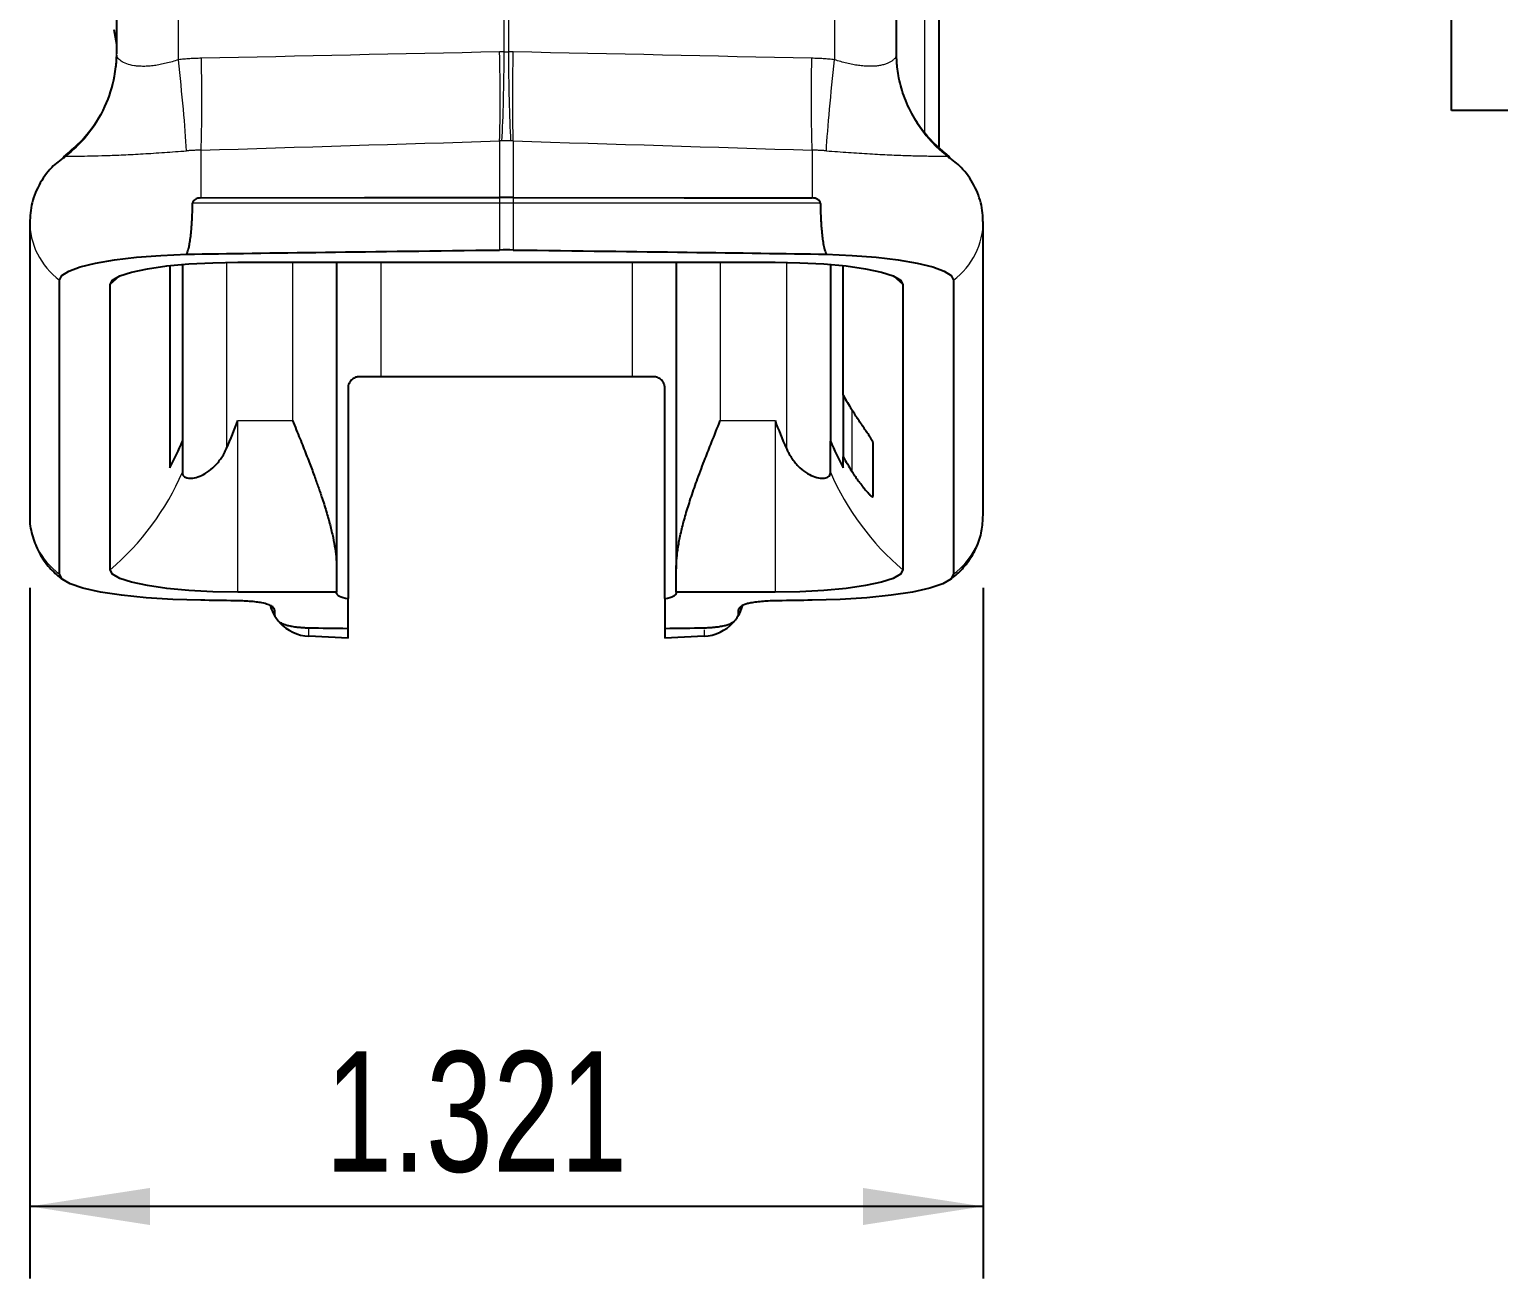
# Model space of a CAD drawing. Header units: inches. Extents: x 0.2 to 16.8, y 0.2 to 10.8.
# Drawn here: x 10.103 to 11.12, y 5.584 to 6.449 of the extents above; entities that cross this region are included whole.
import ezdxf

# ---------------------------------------------------------------- set-up
doc = ezdxf.new("R2010")
doc.units = ezdxf.units.IN
doc.header["$MEASUREMENT"] = 0
doc.linetypes.add('PHANTOM', pattern=[0.5, 0.25, -0.05, 0.05, -0.05, 0.05, -0.05])
doc.layers.add('FORMAT', color=7, linetype='Continuous')
doc.styles.add('SLDTEXTSTYLE0', font='TXT', dxfattribs={"width": 0.75})
doc.dimstyles.new('SLDDIMSTYLE17', dxfattribs={"dimtxt": 0.083333, "dimasz": 0.083333, "dimexe": 0, "dimexo": 0.0625, "dimgap": 0.020833, "dimtad": 2, "dimdec": 3, "dimlfac": 2, "dimrnd": 1e-09, "dimzin": 12, "dimdsep": 46, "dimtxsty": 'SLDTEXTSTYLE0', "dimsah": 1, "dimcen": 0.09, "dimadec": 0, "dimazin": 3, "dimtfac": 1, "dimtdec": 3, "dimtofl": 0, "dimtmove": 0, "dimatfit": 3, "dimfxl": 1, "dimfrac": 2, "dimtolj": 1, "dimtzin": 12, "dimarcsym": 0})

# ---------------------------------------------------------------- blocks, each defined once
blk = doc.blocks.new('_D_20')
at = {"layer": 'FORMAT'}
for p, q in [((10.1028, 6.0625), (10.1028, 5.5838)), ((10.7632, 6.0625), (10.7632, 5.5838)), ((10.7632, 5.6338), (10.1028, 5.6338))]:
    blk.add_line(p, q, dxfattribs=at)
for points in [[(10.1028, 5.6338), (10.1861, 5.6209), (10.1861, 5.6466)], [(10.7632, 5.6338), (10.6799, 5.6466), (10.6799, 5.6209)]]:
    blk.add_solid(points, dxfattribs=at)
at = {"layer": 'FORMAT', "insert": (10.3075, 5.7412), "char_height": 0.08333, "attachment_point": 1, "style": 'SLDTEXTSTYLE0'}
blk.add_mtext('1.321', dxfattribs=at)
blk = doc.blocks.new('SW_SYMBOL_GTOL_POSI')
at = {"layer": 'FORMAT', "color": 0}
for p, q in [((29.53, -9.84), (29.53, 49.21)), ((0, 19.69), (59.06, 19.69))]:
    blk.add_line(p, q, dxfattribs=at)
blk.add_circle((29.53, 19.69), 19.69, dxfattribs=at)
blk = doc.blocks.new('SW_SYMBOL_CL_M')
at = {"layer": 'FORMAT', "color": 0}
blk.add_circle((31.5, 19.69), 31.5, dxfattribs=at)
at = {"layer": 'FORMAT', "color": 0, "insert": (31.5, 19.69), "char_height": 30.82, "attachment_point": 5, "style": 'SLDTEXTSTYLE0'}
blk.add_mtext('M', dxfattribs=at)
blk = doc.blocks.new('SW_GTOL_10')
at = {"layer": 'FORMAT', "color": 0}
for p, q in [((-0.0182, -0.0365), (-0.0182, 0.1094)), ((-0.0182, 0.1094), (0.1276, 0.1094)), ((0.1276, 0.1094), (0.1276, -0.0365)), ((0.1276, -0.0365), (0.1276, 0.1094)), ((0.1276, 0.1094), (0.6923, 0.1094)), ((0.6923, 0.1094), (0.6923, -0.0365)), ((0.6923, -0.0365), (0.6923, 0.1094)), ((0.6923, 0.1094), (0.9114, 0.1094)), ((0.9114, 0.1094), (0.9114, -0.0365)), ((0.1276, -0.0365), (-0.0182, -0.0365)), ((-0.0182, -0.1823), (-0.0182, -0.0365)), ((-0.0182, -0.0365), (0.1276, -0.0365)), ((0.6923, -0.0365), (0.1276, -0.0365)), ((0.1276, -0.0365), (0.1276, -0.1823)), ((0.1276, -0.1823), (0.1276, -0.0365)), ((0.1276, -0.0365), (0.5235, -0.0365)), ((0.5235, -0.0365), (0.5235, -0.1823)), ((0.5235, -0.1823), (0.5235, -0.0365)), ((0.5235, -0.0365), (0.6546, -0.0365)), ((0.6546, -0.0365), (0.6546, -0.1823)), ((0.9114, -0.0365), (0.6923, -0.0365)), ((0.1276, -0.1823), (-0.0182, -0.1823)), ((0.5235, -0.1823), (0.1276, -0.1823)), ((0.6546, -0.1823), (0.5235, -0.1823))]:
    blk.add_line(p, q, dxfattribs=at)
at = {"layer": 'FORMAT', "color": 0, "xscale": 0.0020277832, "yscale": 0.0020277832, "zscale": 0.0020277832}
for name, p in [('SW_SYMBOL_GTOL_POSI', (0, 0.0087)), ('SW_SYMBOL_CL_M', (0.4939, -0.0072)), ('SW_SYMBOL_GTOL_POSI', (0, -0.1372))]:
    blk.add_blockref(name, p, dxfattribs=at)
at = {"layer": 'FORMAT', "color": 0, "attachment_point": 1, "style": 'SLDTEXTSTYLE0'}
for s, insert, char_height in [('0.005', (0.2515, 0.0751), 0.07292), ('A-B', (0.7219, 0.0725), 0.07292), ('%%c', (0.1572, 0.0647), 0.0625), ('%%c', (0.1572, -0.0837), 0.0625), ('0.010', (0.2515, -0.0733), 0.07292), ('A', (0.553, -0.0733), 0.0729)]:
    blk.add_mtext(s, dxfattribs=dict(at, insert=insert, char_height=char_height))

msp = doc.modelspace()

# ---------------------------------------------------------------- linework, layer by layer
at = {"color": 8, "linetype": 'PHANTOM', "lineweight": 18}
for p, q in [((10.722862, 6.377316), (10.722862, 7.332699)), ((10.205728, 6.428355), (10.205728, 7.060161)), ((10.660271, 7.060161), (10.660271, 6.428355)), ((10.431454, 6.433815), (10.431454, 6.835258)), ((10.434545, 6.433815), (10.434545, 6.835258)), ((10.42826, 6.372055), (10.42826, 6.332967)), ((10.437739, 6.372055), (10.437739, 6.332967)), ((10.126553, 6.360259), (10.127436, 6.361418)), ((10.221241, 6.365681), (10.221241, 6.365677)), ((10.221241, 6.365677), (10.221241, 6.332607)), ((10.644758, 6.365677), (10.644758, 6.365681)), ((10.644758, 6.365677), (10.644758, 6.332607)), ((10.738563, 6.361418), (10.739446, 6.360259)), ((10.428267, 6.332967), (10.428267, 6.329032)), ((10.437732, 6.332967), (10.437732, 6.329032)), ((10.428267, 6.329032), (10.215603, 6.329032)), ((10.428267, 6.329032), (10.428267, 6.296517)), ((10.437732, 6.329032), (10.428267, 6.329032)), ((10.437732, 6.329032), (10.437732, 6.296517)), ((10.650396, 6.329032), (10.437732, 6.329032)), ((10.239102, 6.287972), (10.239102, 6.15899)), ((10.28487, 6.288033), (10.28487, 6.178301)), ((10.345893, 6.288033), (10.345893, 6.208683)), ((10.520106, 6.288033), (10.520106, 6.208683)), ((10.581129, 6.288033), (10.581129, 6.178301)), ((10.626897, 6.287972), (10.626897, 6.15899)), ((10.158393, 6.272651), (10.164881, 6.278429)), ((10.707606, 6.272651), (10.701118, 6.278429)), ((10.246976, 6.059467), (10.246976, 6.178301)), ((10.246976, 6.178301), (10.28487, 6.178301)), ((10.581129, 6.178301), (10.619023, 6.178301)), ((10.619023, 6.178301), (10.619023, 6.059467)), ((10.672173, 6.185988), (10.672173, 6.143295)), ((10.270406, 6.049592), (10.272493, 6.046534)), ((10.593506, 6.046534), (10.595508, 6.049543)), ((10.29612, 6.028885), (10.29612, 6.034361)), ((10.56988, 6.033237), (10.56988, 6.028885))]:
    msp.add_line(p, q, dxfattribs=at)
at = {"color": 7, "linetype": 'Continuous', "lineweight": 25}
for p, q in [((10.162822, 7.063157), (10.162822, 6.432375)), ((10.703177, 6.432375), (10.703177, 7.063157)), ((10.732704, 6.3679), (10.732704, 6.869132)), ((10.161047, 6.449347), (10.162822, 6.439261)), ((10.42826, 6.332967), (10.428267, 6.332967)), ((10.437732, 6.332967), (10.437739, 6.332967)), ((10.102783, 6.316289), (10.102783, 6.112502)), ((10.763216, 6.112499), (10.763216, 6.316287)), ((10.199732, 6.285663), (10.199732, 6.145672)), ((10.20859, 6.286514), (10.20859, 6.164038)), ((10.246976, 6.288033), (10.619023, 6.288033)), ((10.315381, 6.288033), (10.315381, 6.075632)), ((10.550618, 6.288033), (10.550618, 6.075632)), ((10.657409, 6.286514), (10.657409, 6.164038)), ((10.666267, 6.196001), (10.666267, 6.285663)), ((10.123402, 6.071904), (10.123402, 6.275691)), ((10.158393, 6.07485), (10.158393, 6.272651)), ((10.707606, 6.272651), (10.707606, 6.07485)), ((10.742597, 6.275691), (10.742597, 6.071904)), ((10.345893, 6.208683), (10.331129, 6.208683)), ((10.520106, 6.208683), (10.345893, 6.208683)), ((10.53487, 6.208683), (10.520106, 6.208683)), ((10.323255, 6.200809), (10.323255, 6.054992)), ((10.542744, 6.054992), (10.542744, 6.200809)), ((10.666267, 6.196001), (10.666267, 6.153308)), ((10.20859, 6.164038), (10.20859, 6.142603)), ((10.657409, 6.142603), (10.657409, 6.164038)), ((10.686937, 6.125606), (10.686937, 6.163093)), ((10.666267, 6.145672), (10.666267, 6.153308)), ((10.315381, 6.075632), (10.315381, 6.059467)), ((10.550618, 6.059467), (10.550618, 6.075632)), ((10.315381, 6.059467), (10.246976, 6.059467)), ((10.315381, 6.0586), (10.315381, 6.059467)), ((10.550618, 6.059467), (10.550618, 6.0586)), ((10.619023, 6.059467), (10.550618, 6.059467)), ((10.272493, 6.043172), (10.272493, 6.046535)), ((10.323255, 6.034081), (10.323255, 6.054992)), ((10.542744, 6.054992), (10.542744, 6.034081)), ((10.593506, 6.046535), (10.593506, 6.043172)), ((10.323255, 6.027463), (10.29612, 6.028885)), ((10.323255, 6.027463), (10.323255, 6.034081)), ((10.542744, 6.034081), (10.542744, 6.027463)), ((10.56988, 6.028885), (10.542744, 6.027463))]:
    msp.add_line(p, q, dxfattribs=at)
at = {"color": 7, "linetype": 'Continuous', "lineweight": 25, "flags": 128}
for points in [[(10.221241, 6.332607), (10.334732, 6.332809), (10.42826, 6.332967)], [(10.437739, 6.332967), (10.556109, 6.332765), (10.644758, 6.332607)], [(10.123402, 6.275691), (10.125028, 6.278879), (10.129858, 6.281967), (10.13774, 6.28486), (10.148429, 6.287467), (10.161591, 6.289706), (10.176816, 6.291509), (10.19363, 6.292819), (10.211508, 6.293595)], [(10.654491, 6.293595), (10.672369, 6.292819), (10.689183, 6.291509), (10.704408, 6.289706), (10.71757, 6.287467), (10.728259, 6.28486), (10.736141, 6.281967), (10.740971, 6.278879), (10.742597, 6.275691)], [(10.158393, 6.272651), (10.160095, 6.275652), (10.165136, 6.278537), (10.173322, 6.281197), (10.184338, 6.283528), (10.197762, 6.285441), (10.213077, 6.286862), (10.229694, 6.287737), (10.246976, 6.288033)], [(10.619023, 6.288033), (10.636305, 6.287737), (10.652922, 6.286862), (10.668237, 6.285441), (10.681661, 6.283528), (10.692677, 6.281197), (10.700863, 6.278537), (10.705904, 6.275652), (10.707606, 6.272651)], [(10.221241, 6.053814), (10.201835, 6.054347), (10.183348, 6.055503), (10.166435, 6.057239), (10.151696, 6.059495), (10.139653, 6.062191), (10.130733, 6.065231), (10.125251, 6.068507), (10.123402, 6.071904)], [(10.246976, 6.059467), (10.229694, 6.059763), (10.213077, 6.060638), (10.197762, 6.06206), (10.184338, 6.063973), (10.173322, 6.066304), (10.165136, 6.068963), (10.160095, 6.071849), (10.158393, 6.07485)], [(10.707606, 6.07485), (10.705904, 6.071849), (10.700863, 6.068963), (10.692677, 6.066304), (10.681661, 6.063973), (10.668237, 6.06206), (10.652922, 6.060638), (10.636305, 6.059763), (10.619023, 6.059467)], [(10.742597, 6.071904), (10.740748, 6.068507), (10.735266, 6.065231), (10.726346, 6.062191), (10.714303, 6.059495), (10.699564, 6.057239), (10.682651, 6.055503), (10.664164, 6.054347), (10.644758, 6.053814)]]:
    msp.add_lwpolyline(points, dxfattribs=at)
at = {"color": 8, "linetype": 'PHANTOM', "lineweight": 18}
for centre, radius, start, end in [((10.433, 6.513451), 0.07965, 268.888295, 271.111705), ((10.223935, 6.266259), 0.163115, 90.861487, 96.408448), ((10.642064, 6.266259), 0.163115, 83.591552, 89.138513), ((10.433, -0.843738), 7.215813, 89.9751191, 90.0248809), ((10.223006, 6.214947), 0.150741, 90.67105, 94.407004), ((10.642993, 6.214947), 0.150741, 85.592996, 89.32895), ((10.038498, 6.216148), 0.185311, 310.315408, 336.617273), ((10.827501, 6.216148), 0.185311, 203.382727, 229.684592), ((10.296988, 6.058431), 0.02886, 197.851124, 211.920158), ((10.569001, 6.058435), 0.02887, 328.082319, 342.134728)]:
    msp.add_arc(centre, radius, start, end, dxfattribs=at)
at = {"color": 7, "linetype": 'Continuous', "lineweight": 25}
for centre, radius, start, end in [((10.433, -2.88809), 9.221058, 89.9705937, 90.0294063), ((10.433, 5.90663), 0.389916, 89.304558, 90.695442), ((10.834116, 6.288246), 0.191527, 208.791881, 212.270049), ((10.834116, 6.245553), 0.191527, 208.791881, 212.270049), ((10.297665, 6.058372), 0.029528, 197.264703, 212.058537), ((10.568334, 6.058372), 0.029528, 327.941463, 342.759617), ((10.27338, 6.043189), 0.000887, 181.139897, 213.539433), ((10.297665, 6.058372), 0.029528, 212.058537, 219.704334), ((10.297665, 6.058372), 0.029528, 222.488528, 267), ((10.568334, 6.058372), 0.029528, 273, 317.51111), ((10.568334, 6.058372), 0.029528, 320.295666, 327.941463), ((10.592619, 6.043189), 0.000887, 326.460567, 358.860103)]:
    msp.add_arc(centre, radius, start, end, dxfattribs=at)
at = {"color": 8, "linetype": 'PHANTOM', "lineweight": 18}
for centre, major_axis, ratio, start_param, end_param in [((10.430232, 6.340697), (0.107352, 0.002192), 0.8671807, 1.54170767, 1.57145444), ((10.435767, 6.340697), (0.107352, -0.002192), 0.86718043, 1.57013821, 1.59988498), ((10.429326, 6.329719), (0.053983, 0.001161), 0.78431382, 1.54392868, 1.57366847), ((10.436673, 6.329719), (0.053983, -0.001161), 0.78431424, 1.56792422, 1.597664), ((10.154233, 6.316296), (0.05145, -0.000005), 0.98581184, 3.13088767, 4.06991899), ((10.711766, 6.316296), (0.05145, 0.000005), 0.98581184, 5.35485897, 6.29389029), ((10.154233, 6.112509), (0.05145, -0.000005), 0.98581213, 3.14119818, 4.06992145), ((10.711766, 6.112509), (0.05145, 0.000005), 0.98581213, 5.35485651, 6.28353076)]:
    msp.add_ellipse(centre, major_axis=major_axis, ratio=ratio, start_param=start_param, end_param=end_param, dxfattribs=at)
at = {"color": 7, "linetype": 'Continuous', "lineweight": 25}
for centre, major_axis, ratio, start_param, end_param in [((10.221156, 6.329038), (0.005553, 0.000085), 0.64261646, 1.54565045, 3.11933248), ((10.644838, 6.329035), (0.005558, -0.00008), 0.64263369, 0.02188205, 1.59452106), ((10.035572, 6.238697), (0, -0.190892), 0.98480775, 1.06178271, 1.16896432), ((10.830427, 6.238697), (0, -0.190892), 0.98480775, 5.11422099, 5.2214026), ((10.345893, 6.0586), (0.030512, 0), 0.17632698, 3.14159265, 3.87643646), ((10.520106, 6.0586), (0.030512, 0), 0.17632698, 5.5483415, 6.28318531)]:
    msp.add_ellipse(centre, major_axis=major_axis, ratio=ratio, start_param=start_param, end_param=end_param, dxfattribs=at)
for points, knots in [([(10.162812, 6.431838), (10.162807, 6.43152), (10.162796, 6.43087), (10.162725, 6.428936), (10.162562, 6.426379), (10.162185, 6.42238), (10.160608, 6.411762), (10.155192, 6.394875), (10.143104, 6.375275), (10.1314, 6.365452), (10.125992, 6.360914)], [0, 0, 0, 0, 0.03992431, 0.08175392, 0.11959248, 0.15631416, 0.23284912, 0.48133726, 0.76035841, 1, 1, 1, 1]), ([(10.740007, 6.360914), (10.73389, 6.366122), (10.723963, 6.374573), (10.713934, 6.389954), (10.708012, 6.402983), (10.70491, 6.414299), (10.703765, 6.422367), (10.703431, 6.426116), (10.703282, 6.428592), (10.703209, 6.43062), (10.703182, 6.432146), (10.703183, 6.43239), (10.703183, 6.432492)], [0, 0, 0, 0, 0.25841407, 0.41931816, 0.60011288, 0.76178758, 0.82704839, 0.85771304, 0.88971832, 0.92591441, 0.9690562, 1, 1, 1, 1]), ([(10.126751, 6.360923), (10.123745, 6.358656), (10.116508, 6.353197), (10.108651, 6.341548), (10.103205, 6.327644), (10.102973, 6.318153), (10.102858, 6.31346)], [0, 0, 0, 0, 0.1918405, 0.46192764, 0.73401493, 1, 1, 1, 1]), ([(10.763141, 6.31346), (10.763026, 6.318153), (10.762794, 6.327644), (10.757348, 6.341548), (10.749491, 6.353197), (10.742254, 6.358656), (10.739248, 6.360923)], [0, 0, 0, 0, 0.26598507, 0.53807236, 0.8081595, 1, 1, 1, 1]), ([(10.211508, 6.293595), (10.211707, 6.294114), (10.212117, 6.295184), (10.212642, 6.296951), (10.213127, 6.298907), (10.213665, 6.30157), (10.214204, 6.305137), (10.214667, 6.309459), (10.215019, 6.314011), (10.21528, 6.318679), (10.215483, 6.323738), (10.215562, 6.327241), (10.215603, 6.329032)], [0, 0, 0, 0, 0.05688207, 0.11735807, 0.18144235, 0.24910609, 0.36760286, 0.49901097, 0.61256068, 0.73476181, 0.86439172, 1, 1, 1, 1]), ([(10.650396, 6.329032), (10.650418, 6.328001), (10.650461, 6.32596), (10.650554, 6.32295), (10.650666, 6.32004), (10.650799, 6.317249), (10.650954, 6.314594), (10.651128, 6.312086), (10.651396, 6.308866), (10.651793, 6.305134), (10.652448, 6.300855), (10.65327, 6.296994), (10.6541, 6.294684), (10.654491, 6.293595)], [0, 0, 0, 0, 0.07811911, 0.15451759, 0.22890287, 0.30100138, 0.37056281, 0.43736249, 0.50120289, 0.63252907, 0.75105585, 0.88272287, 1, 1, 1, 1]), ([(10.211508, 6.293595), (10.239922, 6.294037), (10.271835, 6.294496), (10.343664, 6.295465), (10.383575, 6.295974), (10.428267, 6.296517)], [0, 0, 0, 0, 0.5, 0.5, 1, 1, 1, 1]), ([(10.437732, 6.296517), (10.482424, 6.295974), (10.522335, 6.295465), (10.594164, 6.294496), (10.626077, 6.294037), (10.654491, 6.293595)], [0, 0, 0, 0, 0.5, 0.5, 1, 1, 1, 1]), ([(10.331129, 6.208683), (10.330828, 6.208673), (10.330188, 6.208651), (10.329205, 6.208466), (10.328063, 6.208101), (10.326863, 6.207481), (10.32566, 6.206543), (10.324674, 6.205405), (10.323894, 6.204032), (10.323361, 6.202512), (10.32329, 6.201358), (10.323255, 6.200809)], [0, 0, 0, 0, 0.07412253, 0.15777259, 0.2510024, 0.37926972, 0.50492578, 0.64197145, 0.75365834, 0.88261571, 1, 1, 1, 1]), ([(10.542744, 6.200809), (10.542736, 6.201079), (10.542719, 6.201629), (10.542584, 6.202452), (10.542364, 6.203277), (10.541979, 6.204258), (10.541324, 6.205405), (10.54034, 6.206543), (10.539136, 6.207482), (10.537787, 6.208173), (10.53635, 6.208605), (10.535334, 6.208659), (10.53487, 6.208683)], [0, 0, 0, 0, 0.05770221, 0.1176445, 0.18050376, 0.24686766, 0.35845335, 0.49548048, 0.62107603, 0.74928158, 0.88535295, 1, 1, 1, 1]), ([(10.28487, 6.178301), (10.285728, 6.176174), (10.287402, 6.172024), (10.289845, 6.16596), (10.292141, 6.160214), (10.294283, 6.154785), (10.296266, 6.149675), (10.29809, 6.144881), (10.299755, 6.140406), (10.301265, 6.136248), (10.302626, 6.132408), (10.303843, 6.128886), (10.305748, 6.123249), (10.308185, 6.115637), (10.310839, 6.106218), (10.312892, 6.097523), (10.314323, 6.089557), (10.31521, 6.082302), (10.315326, 6.077792), (10.315381, 6.075632)], [0, 0, 0, 0, 0.06065524, 0.11832927, 0.17302224, 0.22473434, 0.27346576, 0.31921678, 0.36198772, 0.40177899, 0.43859109, 0.47242466, 0.50328056, 0.60143877, 0.6933859, 0.77916102, 0.85881226, 0.9323998, 1, 1, 1, 1]), ([(10.550618, 6.075632), (10.550634, 6.076784), (10.550666, 6.079145), (10.550922, 6.082832), (10.551335, 6.086731), (10.551925, 6.090846), (10.552691, 6.095177), (10.553639, 6.099723), (10.554767, 6.104485), (10.556076, 6.109463), (10.557565, 6.114656), (10.559229, 6.120065), (10.561769, 6.127853), (10.565523, 6.138523), (10.570259, 6.151014), (10.575545, 6.164458), (10.579079, 6.173219), (10.581129, 6.178301)], [0, 0, 0, 0, 0.03621224, 0.07418859, 0.11394374, 0.1554905, 0.19884009, 0.24400237, 0.29098608, 0.33979898, 0.39044797, 0.44293924, 0.49727836, 0.61616043, 0.75027834, 0.8551198, 1, 1, 1, 1]), ([(10.686937, 6.163093), (10.686927, 6.163177), (10.686906, 6.163348), (10.686746, 6.163756), (10.686491, 6.164278), (10.686131, 6.164924), (10.68567, 6.165692), (10.684838, 6.167012), (10.683415, 6.169151), (10.680626, 6.173223), (10.677553, 6.177721), (10.674477, 6.18238), (10.672973, 6.184735), (10.672173, 6.185988)], [0, 0, 0, 0, 0.0374294, 0.076048, 0.11615725, 0.15802637, 0.20189224, 0.24796092, 0.36325755, 0.4939902, 0.74898767, 0.86642782, 1, 1, 1, 1]), ([(10.20859, 6.141972), (10.208605, 6.141728), (10.208635, 6.141248), (10.208874, 6.14061), (10.209239, 6.140049), (10.209728, 6.139571), (10.210324, 6.139175), (10.211014, 6.138859), (10.212538, 6.138397), (10.215461, 6.138258), (10.220437, 6.139504), (10.225802, 6.142282), (10.230114, 6.145841), (10.233258, 6.149313), (10.235461, 6.152278), (10.237458, 6.155508), (10.23855, 6.15782), (10.239102, 6.15899)], [0, 0, 0, 0, 0.04079498, 0.08010111, 0.11794656, 0.15436292, 0.18938561, 0.22305449, 0.25541441, 0.38185854, 0.49866296, 0.61645292, 0.73712008, 0.80036897, 0.86557599, 0.93196405, 1, 1, 1, 1]), ([(10.626897, 6.15899), (10.627259, 6.158207), (10.627976, 6.156655), (10.629211, 6.154431), (10.630756, 6.151982), (10.632678, 6.149393), (10.635786, 6.145936), (10.640082, 6.142358), (10.645476, 6.139535), (10.650497, 6.138257), (10.653931, 6.138413), (10.656002, 6.139273), (10.657179, 6.140391), (10.65733, 6.14143), (10.657409, 6.141972)], [0, 0, 0, 0, 0.04537426, 0.0899441, 0.13387205, 0.19789188, 0.26001291, 0.38113864, 0.49927368, 0.61712829, 0.74463658, 0.82222994, 0.90720067, 1, 1, 1, 1]), ([(10.672173, 6.143295), (10.672733, 6.142421), (10.673817, 6.140731), (10.675451, 6.13834), (10.676999, 6.136168), (10.678451, 6.134216), (10.679795, 6.132484), (10.681266, 6.130677), (10.682818, 6.128892), (10.684319, 6.127314), (10.685488, 6.126223), (10.686315, 6.125582), (10.686841, 6.125332), (10.686905, 6.125515), (10.686937, 6.125606)], [0, 0, 0, 0, 0.10092777, 0.19511547, 0.2826544, 0.3636584, 0.43827121, 0.50667689, 0.60955598, 0.70218499, 0.78134196, 0.85588916, 0.92798285, 1, 1, 1, 1]), ([(10.102945, 6.112905), (10.102889, 6.112348), (10.10243, 6.107762), (10.104183, 6.099037), (10.108381, 6.08744), (10.115147, 6.077548), (10.121912, 6.070686), (10.126166, 6.067938), (10.127579, 6.067025)], [0, 0, 0, 0, 0.02995425, 0.24688108, 0.46629672, 0.6925332, 0.89787529, 1, 1, 1, 1]), ([(10.738671, 6.066971), (10.741173, 6.068841), (10.746341, 6.072702), (10.75333, 6.080749), (10.758954, 6.090547), (10.762624, 6.101473), (10.762949, 6.10907), (10.763105, 6.112723)], [0, 0, 0, 0, 0.18542277, 0.38292211, 0.59065092, 0.80320429, 1, 1, 1, 1]), ([(10.27249, 6.046535), (10.272479, 6.046717), (10.272458, 6.047065), (10.272301, 6.047562), (10.272015, 6.048135), (10.271511, 6.048779), (10.270357, 6.049747), (10.268203, 6.050864), (10.264359, 6.051922), (10.259836, 6.052632), (10.255265, 6.05307), (10.250284, 6.053349), (10.246888, 6.053421), (10.245111, 6.053458)], [0, 0, 0, 0, 0.0578938, 0.11078793, 0.15888297, 0.24189342, 0.31750337, 0.47488406, 0.61485239, 0.71149775, 0.81077892, 0.90098911, 1, 1, 1, 1]), ([(10.620889, 6.053458), (10.619969, 6.053442), (10.618177, 6.05341), (10.615588, 6.053321), (10.613162, 6.053204), (10.609925, 6.052995), (10.60605, 6.052618), (10.602197, 6.052005), (10.598083, 6.050988), (10.595779, 6.049872), (10.594468, 6.048757), (10.593916, 6.04804), (10.593575, 6.047294), (10.593532, 6.0468), (10.593509, 6.046535)], [0, 0, 0, 0, 0.05123305, 0.09975966, 0.14605048, 0.19064031, 0.2910793, 0.38896334, 0.47874754, 0.68559368, 0.76049447, 0.84272885, 0.91593202, 1, 1, 1, 1]), ([(10.29612, 6.034529), (10.295602, 6.03454), (10.294566, 6.034563), (10.293039, 6.034628), (10.291538, 6.034717), (10.290068, 6.034832), (10.288633, 6.034972), (10.286438, 6.035239), (10.283673, 6.035689), (10.279987, 6.036568), (10.276673, 6.037896), (10.275535, 6.03896), (10.274948, 6.039509)], [0, 0, 0, 0, 0.04079131, 0.08175389, 0.12315311, 0.16523613, 0.20822584, 0.25231687, 0.37298899, 0.50283855, 0.74339363, 1, 1, 1, 1]), ([(10.591051, 6.039509), (10.590876, 6.039317), (10.590531, 6.03894), (10.589811, 6.038396), (10.588934, 6.037868), (10.58787, 6.037354), (10.586606, 6.036857), (10.584805, 6.036277), (10.582326, 6.035691), (10.579159, 6.035172), (10.575994, 6.034823), (10.573002, 6.034612), (10.570913, 6.034556), (10.56988, 6.034529)], [0, 0, 0, 0, 0.08809259, 0.17350583, 0.25671051, 0.33816987, 0.41834252, 0.49768693, 0.62741551, 0.74807375, 0.83501341, 0.91836381, 1, 1, 1, 1])]:
    msp.add_open_spline(points, degree=3, knots=knots, dxfattribs=at)
at = {"color": 8, "linetype": 'PHANTOM', "lineweight": 18}
for points, knots in [([(10.127436, 6.361418), (10.138385, 6.369693), (10.147391, 6.380513), (10.159578, 6.40503), (10.162822, 6.418694), (10.162822, 6.432375)], [0, 0, 0, 0, 0.5, 0.5, 1, 1, 1, 1]), ([(10.205728, 6.428355), (10.200029, 6.426446), (10.19437, 6.425042), (10.183949, 6.423607), (10.179193, 6.423614), (10.167335, 6.425358), (10.162822, 6.428923), (10.162822, 6.432375)], [0, 0, 0, 0, 0.25, 0.25, 0.5, 0.5, 1, 1, 1, 1]), ([(10.703177, 6.432375), (10.703177, 6.430649), (10.702093, 6.428904), (10.697825, 6.425971), (10.69469, 6.424788), (10.686827, 6.423609), (10.682068, 6.423669), (10.671634, 6.425099), (10.66597, 6.426446), (10.660271, 6.428355)], [0, 0, 0, 0, 0.25, 0.25, 0.5, 0.5, 0.75, 0.75, 1, 1, 1, 1]), ([(10.127436, 6.361418), (10.13041, 6.3616), (10.140412, 6.361511), (10.163072, 6.362246), (10.171848, 6.362624), (10.190858, 6.363729), (10.20108, 6.364442), (10.211423, 6.365242)], [0, 0, 0, 0, 0.5, 0.5, 0.75, 0.75, 1, 1, 1, 1]), ([(10.654576, 6.365242), (10.664919, 6.364442), (10.67514, 6.363748), (10.694165, 6.362644), (10.702952, 6.362243), (10.718007, 6.361761), (10.724316, 6.361659), (10.733877, 6.361533), (10.737076, 6.361509), (10.738563, 6.361418)], [0, 0, 0, 0, 0.25, 0.25, 0.5, 0.5, 0.75, 0.75, 1, 1, 1, 1])]:
    msp.add_open_spline(points, degree=3, knots=knots, dxfattribs=at)
for points in [[(10.42826, 6.433789), (10.359334, 6.432343), (10.290408, 6.430866), (10.221482, 6.429356)], [(10.42826, 6.372055), (10.428736, 6.388502), (10.428736, 6.411084), (10.42826, 6.433789)], [(10.429866, 6.372074), (10.430764, 6.388524), (10.431345, 6.411108), (10.431454, 6.433815)], [(10.436133, 6.372074), (10.435235, 6.388524), (10.434654, 6.411108), (10.434545, 6.433815)], [(10.437739, 6.372055), (10.437263, 6.388502), (10.437263, 6.411084), (10.437739, 6.433789)], [(10.644517, 6.429356), (10.575591, 6.430866), (10.506665, 6.432343), (10.437739, 6.433789)], [(10.738563, 6.361418), (10.716664, 6.377969), (10.703177, 6.405014), (10.703177, 6.432375)], [(10.211423, 6.365242), (10.210448, 6.381731), (10.208351, 6.40497), (10.205728, 6.428355)], [(10.221482, 6.429356), (10.221918, 6.405746), (10.221837, 6.382284), (10.221241, 6.365681)], [(10.644758, 6.365681), (10.644162, 6.382284), (10.644081, 6.405746), (10.644517, 6.429356)], [(10.654576, 6.365242), (10.655551, 6.381731), (10.657648, 6.40497), (10.660271, 6.428355)], [(10.221241, 6.365681), (10.290247, 6.367867), (10.359253, 6.369989), (10.42826, 6.372055)], [(10.437739, 6.372055), (10.506746, 6.369989), (10.575752, 6.367867), (10.644758, 6.365681)]]:
    msp.add_open_spline(points, degree=3, dxfattribs=at)
at = {"color": 7, "linetype": 'Continuous', "lineweight": 25}
for points in [[(10.239102, 6.15899), (10.242001, 6.165542), (10.244621, 6.172048), (10.246976, 6.178301)], [(10.619023, 6.178301), (10.621378, 6.172048), (10.623998, 6.165542), (10.626897, 6.15899)], [(10.20859, 6.142603), (10.20859, 6.142461), (10.20859, 6.142251), (10.20859, 6.141972)], [(10.657409, 6.141972), (10.657409, 6.142251), (10.657409, 6.142461), (10.657409, 6.142603)], [(10.24511, 6.053459), (10.236909, 6.053578), (10.228955, 6.053697), (10.221241, 6.053814)], [(10.644758, 6.053814), (10.637044, 6.053697), (10.62909, 6.053578), (10.620889, 6.053459)], [(10.323255, 6.034081), (10.313924, 6.034231), (10.304881, 6.034381), (10.29612, 6.034529)], [(10.56988, 6.034529), (10.561118, 6.034381), (10.552075, 6.034231), (10.542744, 6.034081)]]:
    msp.add_open_spline(points, degree=3, dxfattribs=at)

# ---------------------------------------------------------------- block references
at = {"layer": 'FORMAT'}
msp.add_blockref('SW_GTOL_10', (11.105747, 6.575379), dxfattribs=at)

# ---------------------------------------------------------------- dimensions: what is measured, and where the dimension line sits
dim = msp.add_linear_dim(base=(10.102783, 5.633762), p1=(10.763216, 6.112509), p2=(10.102783, 6.112509), dimstyle='SLDDIMSTYLE17', dxfattribs=at)
dim.commit()
dim.dimension.update_dxf_attribs({"geometry": '_D_20', "text_midpoint": (10.446052, 5.633762), "dimtype": 160})

doc.saveas('drawing.dxf')
